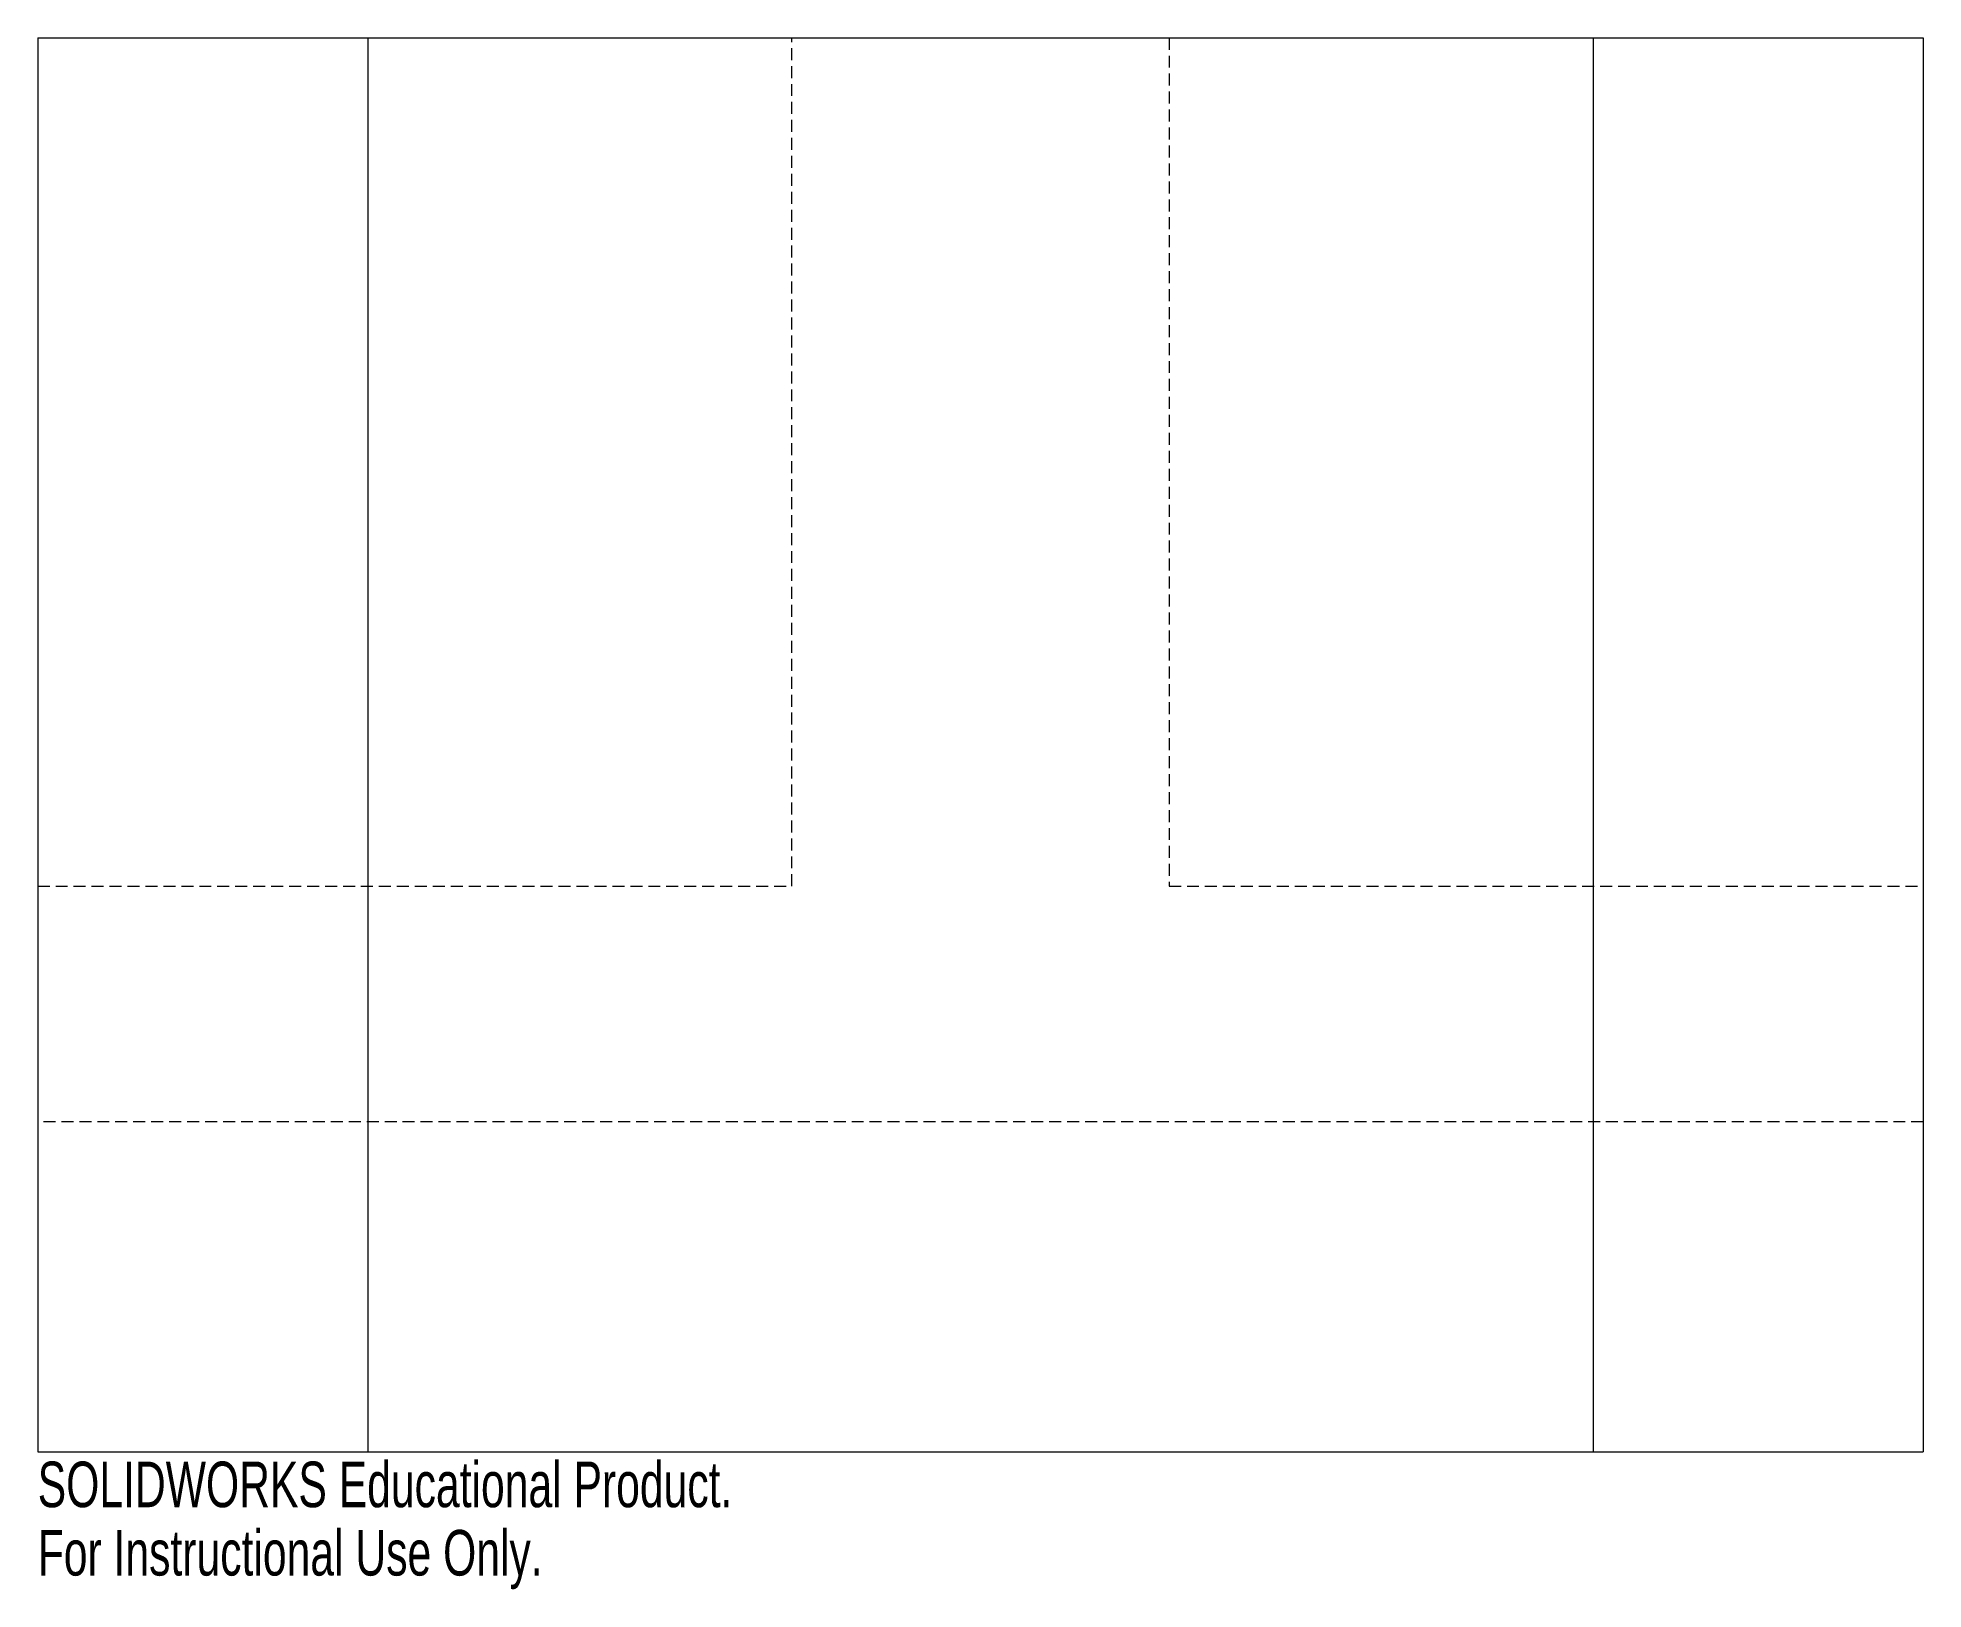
# Paper-space layout '_Left' of a CAD drawing. Header units: millimetres. Extents: x -200 to 0, y -15 to 150.
import ezdxf

# ---------------------------------------------------------------- set-up
doc = ezdxf.new("R2010")
doc.units = ezdxf.units.MM
doc.linetypes.add('HIDDEN', pattern=[1.905, 1.27, -0.635])
doc.styles.add('SLDTEXTSTYLE0', font='TXT', dxfattribs={"width": 0.7})

psp = doc.layouts.new('_Left')

# ---------------------------------------------------------------- linework, layer by layer
at = {"color": 7, "linetype": 'Continuous', "lineweight": 15}
for p, q in [((-200, 150), (-200, 0)), ((-200, 150), (0, 150)), ((-165, 150), (-165, 0)), ((-35, 150), (-35, 0)), ((0, 150), (0, 0)), ((-200, 0), (0, 0))]:
    psp.add_line(p, q, dxfattribs=at)
at = {"color": 7, "linetype": 'HIDDEN', "lineweight": 0}
for p, q in [((-120, 60), (-120, 150)), ((-80, 150), (-80, 60)), ((-200, 60), (-120, 60)), ((-80, 60), (0, 60)), ((0, 35), (-200, 35))]:
    psp.add_line(p, q, dxfattribs=at)

# ---------------------------------------------------------------- texts
at = {"color": 7, "linetype": 'Continuous', "char_height": 4.8336, "attachment_point": 1, "style": 'SLDTEXTSTYLE0'}
for s, insert in [('SOLIDWORKS Educational Product.', (-200, -1.02)), ('For Instructional Use Only.', (-200, -8.27))]:
    psp.add_mtext(s, dxfattribs=dict(at, insert=insert))

doc.saveas('drawing.dxf')
